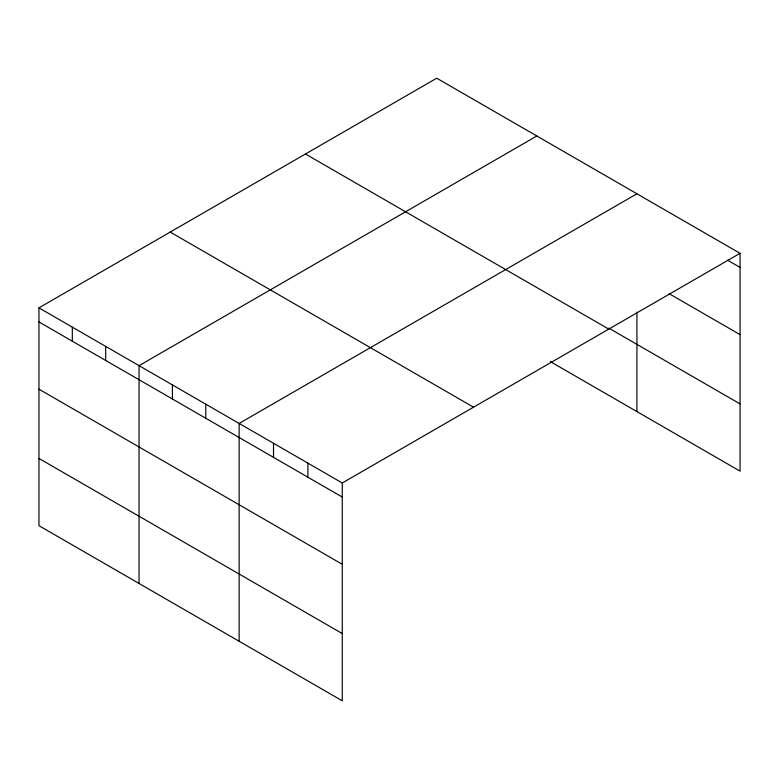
<?xml version="1.0" encoding="UTF-8"?>
<svg xmlns="http://www.w3.org/2000/svg" width="779" height="779" viewBox="0 0 779 779"><rect width="100%" height="100%" fill="white"/><g stroke="black" fill="none" stroke-linecap="round" stroke-linejoin="round"><path stroke-width="1.17" d="M38.95 307.861L342.263 482.98L342.263 700.798L38.95 525.679L38.95 307.861L436.737 78.202L740.05 253.321L740.05 471.139L550.383 361.631M536.828 135.994L139.042 365.653L139.042 583.471M636.92 193.786L239.134 423.445L239.134 641.253M342.263 482.98L740.05 253.321M727.547 260.176L740.05 267.392M669.219 293.732L740.05 334.629M608.769 328.105L740.05 403.902M305.465 153.989L608.779 329.108M170.221 232.074L473.535 407.193M38.95 321.941L342.263 497.051M38.95 389.169L342.263 564.288M38.95 458.442L342.263 633.561M636.92 312.116L636.92 411.594M307.89 463.135L307.89 477.206M273.517 443.29L273.517 457.361M205.773 404.184L205.773 418.255M172.412 384.914L172.412 398.994M105.681 346.392L105.681 360.463M72.311 327.131L72.311 341.202"/></g></svg>
